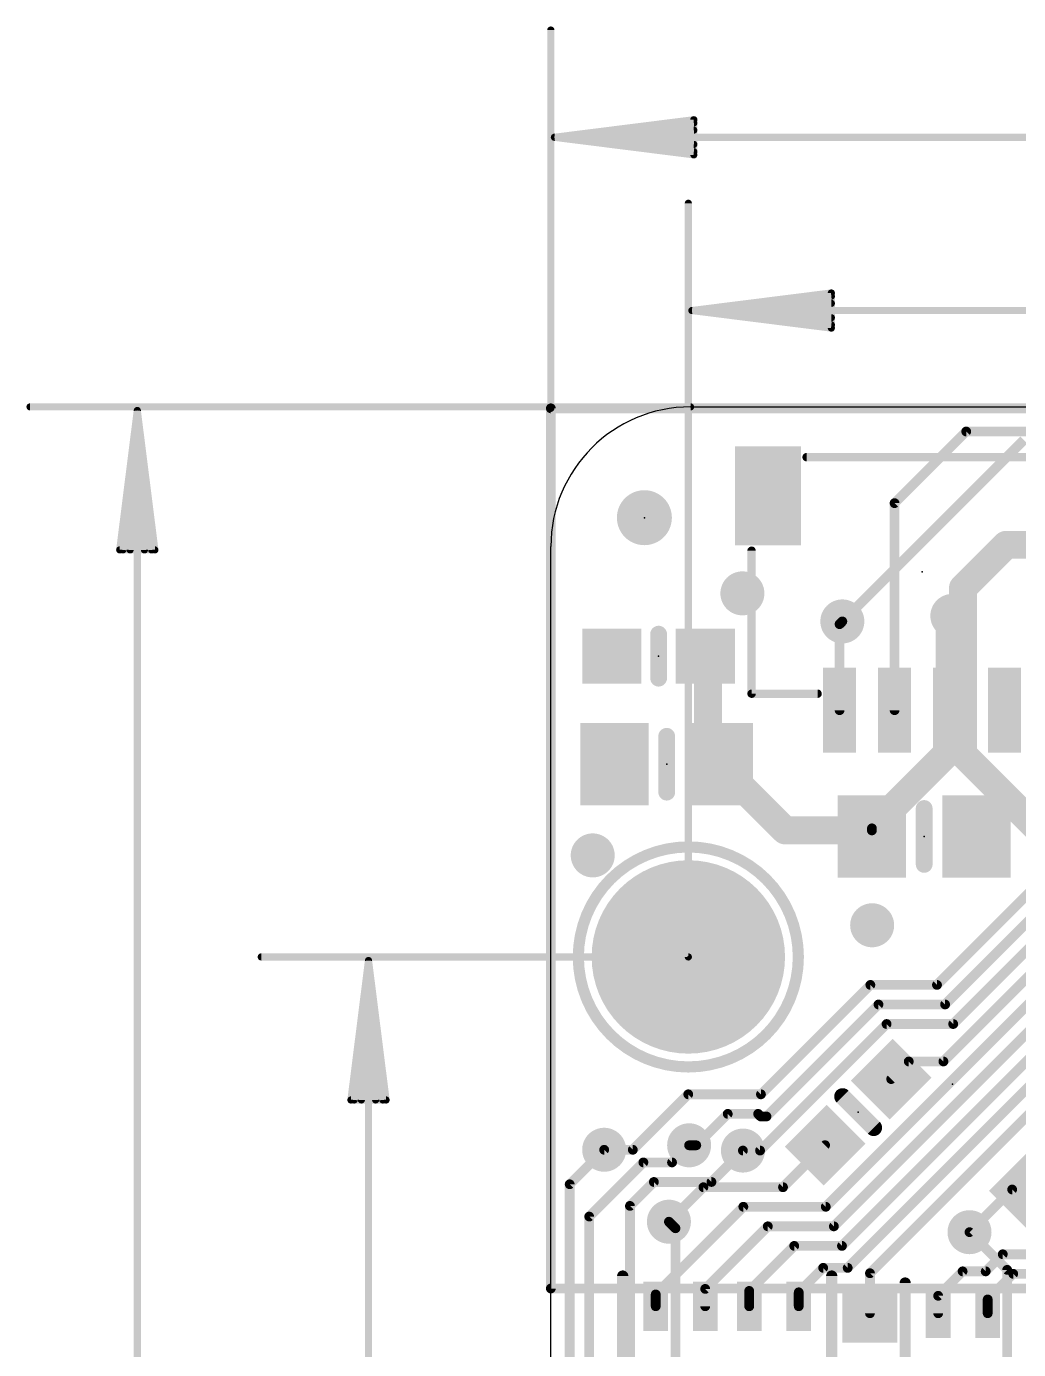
# Model space of a CAD drawing. Extents: x -9.9 to 44.1, y -5.1 to 53.3.
# Drawn here: x -9.53 to 8.5, y 28.86 to 52.92 of the extents above; entities that cross this region are included whole.
import ezdxf

# ---------------------------------------------------------------- set-up
doc = ezdxf.new("R2010")
doc.units = 0
for name, color, linetype in [('1', 12, 'CONTINUOUS'), ('16', 132, 'CONTINUOUS'), ('17', 110, 'CONTINUOUS'), ('18', 110, 'CONTINUOUS'), ('20', 53, 'CONTINUOUS'), ('21', 40, 'CONTINUOUS'), ('23', 40, 'CONTINUOUS'), ('24', 53, 'CONTINUOUS'), ('31', 253, 'CONTINUOUS'), ('47', 253, 'CONTINUOUS')]:
    doc.layers.add(name, color=color, linetype=linetype)

# ---------------------------------------------------------------- blocks, each defined once
blk = doc.blocks.new('RECT')
blk.add_solid([(-0.5, -0.5), (0.5, -0.5), (-0.5, 0.5), (0.5, 0.5)])
blk = doc.blocks.new('PIE')
at = {"const_width": 0.5}
blk.add_lwpolyline([(0, -0.25, 1), (0, 0.25, 1), (0, -0.25)], format="xyb", dxfattribs=at)
blk = doc.blocks.new('ROUNDP')
at = {"const_width": 0.5}
blk.add_lwpolyline([(0, -0.25, 1), (0, 0.25, 1), (0, -0.25)], format="xyb", dxfattribs=at)
blk = doc.blocks.new('ROUNDV')
at = {"const_width": 0.5}
blk.add_lwpolyline([(0, -0.25, 1), (0, 0.25, 1), (0, -0.25)], format="xyb", dxfattribs=at)

msp = doc.modelspace()

# ---------------------------------------------------------------- linework, layer by layer
at = {"layer": '1'}
for points, const_width in [([(0.0445, 45.974, 1), (-0.0445, 45.974)], 0.0889), ([(0, 46.0185, 1), (0, 45.9296)], 0.0889), ([(7.5527, 45.5971, 1), (7.5527, 45.5083)], 0.0889), ([(7.5841, 45.5213, 1), (7.5213, 45.5841)], 0.0889), ([(6.2945, 44.25, 1), (6.2055, 44.25)], 0.0889), ([(6.2186, 44.2814, 1), (6.2814, 44.2186)], 0.0889), ([(7.377, 42.15, 1), (7.123, 42.15)], 0.254), ([(7.1602, 42.2398, 1), (7.3398, 42.0602)], 0.254), ([(7.3898, 42.1102, 1), (7.2102, 42.2898)], 0.254), ([(5.2945, 42.05, 1), (5.2055, 42.05)], 0.0889), ([(5.2186, 42.0814, 1), (5.2814, 42.0186)], 0.0889), ([(5.3314, 42.0686, 1), (5.2686, 42.1314)], 0.0889), ([(2.8998, 41.5583, 1), (2.7202, 41.3787)], 0.254), ([(2.984, 41.4215, 1), (2.73, 41.4215)], 0.254), ([(2.7672, 41.3317, 1), (2.9468, 41.5113)], 0.254), ([(7.377, 40.486, 1), (7.123, 40.486)], 0.254), ([(5.2055, 40.486, 1), (5.2945, 40.486)], 0.0889), ([(6.2055, 40.486, 1), (6.2945, 40.486)], 0.0889), ([(7.123, 40.486, 1), (7.377, 40.486)], 0.254), ([(2.9468, 39.7938, 1), (2.7672, 39.6142)], 0.254), ([(7.3398, 39.6602, 1), (7.1602, 39.8398)], 0.254), ([(2.73, 39.704, 1), (2.984, 39.704)], 0.254), ([(3.1468, 39.5938, 1), (2.9672, 39.4142)], 0.254), ([(2.9672, 39.4142, 1), (3.1468, 39.5938)], 0.254), ([(7.123, 39.75, 1), (7.377, 39.75)], 0.254), ([(4.261, 38.427, 1), (4.261, 38.173)], 0.254), ([(4.1712, 38.2102, 1), (4.3508, 38.3898)], 0.254), ([(5.7482, 38.4278, 1), (5.9278, 38.2482)], 0.254), ([(5.965, 38.3, 1), (5.711, 38.3)], 0.254), ([(5.838, 38.173, 1), (5.838, 38.427)], 0.254), ([(5.711, 38.191, 1), (5.965, 38.191)], 0.254), ([(5.8825, 38.338, 1), (5.7935, 38.338)], 0.0889), ([(5.7935, 38.3, 1), (5.8825, 38.3)], 0.0889), ([(5.8095, 35.536, 1), (5.8095, 35.4471)], 0.0889), ([(5.8409, 35.4601, 1), (5.7781, 35.523)], 0.0889), ([(6.9894, 35.523, 1), (7.0523, 35.4601)], 0.0889), ([(7.0209, 35.4471, 1), (7.0209, 35.536)], 0.0889), ([(5.9568, 35.1804, 1), (5.9568, 35.0915)], 0.0889), ([(5.9882, 35.1045, 1), (5.9254, 35.1674)], 0.0889), ([(7.1367, 35.1674, 1), (7.1996, 35.1045)], 0.0889), ([(7.1682, 35.0915, 1), (7.1682, 35.1804)], 0.0889), ([(6.1041, 34.8248, 1), (6.1041, 34.7359)], 0.0889), ([(6.1355, 34.7489, 1), (6.0727, 34.8118)], 0.0889), ([(7.284, 34.8118, 1), (7.3469, 34.7489)], 0.0889), ([(7.3155, 34.7359, 1), (7.3155, 34.8248)], 0.0889), ([(6.5075, 34.1439, 1), (6.5075, 34.0551)], 0.0889), ([(6.5389, 34.0681, 1), (6.4761, 34.1309)], 0.0889), ([(7.1061, 34.1309, 1), (7.1689, 34.0681)], 0.0889), ([(7.1375, 34.0551, 1), (7.1375, 34.1439)], 0.0889), ([(6.1566, 33.8115, 1), (6.2195, 33.7486)], 0.0889), ([(2.4988, 33.547, 1), (2.4988, 33.4582)], 0.0889), ([(2.5302, 33.4712, 1), (2.4673, 33.534)], 0.0889), ([(3.7891, 33.534, 1), (3.852, 33.4712)], 0.0889), ([(3.8205, 33.4582, 1), (3.8205, 33.547)], 0.0889), ([(3.2163, 33.1914, 1), (3.2163, 33.1026)], 0.0889), ([(3.2477, 33.1156, 1), (3.1849, 33.1784)], 0.0889), ([(3.8001, 33.1784, 1), (3.7373, 33.1156)], 0.0889), ([(3.7687, 33.1026, 1), (3.7687, 33.1914)], 0.0889), ([(3.8158, 33.1443, 1), (3.8158, 33.0554)], 0.0889), ([(3.7844, 33.0684, 1), (3.8473, 33.1313)], 0.0889), ([(3.8892, 33.1313, 1), (3.9521, 33.0684)], 0.0889), ([(3.9207, 33.0554, 1), (3.9207, 33.1443)], 0.0889), ([(0.97, 32.539, 1), (0.97, 32.4501)], 0.0889), ([(1.4593, 32.5259, 1), (1.5221, 32.4631)], 0.0889), ([(1.4907, 32.4501, 1), (1.4907, 32.539)], 0.0889), ([(2.5146, 32.6199, 1), (2.5146, 32.5311)], 0.0889), ([(2.6134, 32.6069, 1), (2.6762, 32.5441)], 0.0889), ([(2.6448, 32.5311, 1), (2.6448, 32.6199)], 0.0889), ([(3.4925, 32.5247, 1), (3.4925, 32.4358)], 0.0889), ([(3.7725, 32.5117, 1), (3.8354, 32.4488)], 0.0889), ([(3.804, 32.4358, 1), (3.804, 32.5247)], 0.0889), ([(5.0174, 32.5465, 1), (4.9545, 32.6094)], 0.0889), ([(2.774, 31.858, 1), (2.774, 31.7691)], 0.0889), ([(2.8054, 31.7821, 1), (2.7426, 31.8449)], 0.0889), ([(4.1901, 31.8449, 1), (4.2529, 31.7821)], 0.0889), ([(4.2215, 31.7691, 1), (4.2215, 31.858)], 0.0889), ([(8.3879, 31.8165, 1), (8.3879, 31.7276)], 0.0889), ([(8.4193, 31.7406, 1), (8.3565, 31.8034)], 0.0889), ([(3.5002, 31.5024, 1), (3.5002, 31.4135)], 0.0889), ([(3.5317, 31.4265, 1), (3.4688, 31.4893)], 0.0889), ([(4.9674, 31.4893, 1), (5.0302, 31.4265)], 0.0889), ([(4.9988, 31.4135, 1), (4.9988, 31.5024)], 0.0889), ([(2.1156, 31.2179, 1), (2.1784, 31.1551)], 0.0889), ([(3.9446, 31.1468, 1), (3.9446, 31.0579)], 0.0889), ([(3.9761, 31.0709, 1), (3.9132, 31.1337)], 0.0889), ([(5.1147, 31.1337, 1), (5.1775, 31.0709)], 0.0889), ([(5.1461, 31.0579, 1), (5.1461, 31.1468)], 0.0889), ([(7.5805, 31.0275, 1), (7.6434, 30.9646)], 0.0889), ([(4.4255, 30.7912, 1), (4.4255, 30.7022)], 0.0889), ([(4.457, 30.7153, 1), (4.3941, 30.7781)], 0.0889), ([(5.262, 30.7781, 1), (5.3248, 30.7153)], 0.0889), ([(5.2934, 30.7022, 1), (5.2934, 30.7912)], 0.0889), ([(8.2166, 30.6388, 1), (8.2166, 30.5498)], 0.0889), ([(8.2481, 30.5629, 1), (8.1852, 30.6257)], 0.0889), ([(4.9515, 30.392, 1), (4.9515, 30.303)], 0.0889), ([(4.9829, 30.3161, 1), (4.9201, 30.3789)], 0.0889), ([(5.3657, 30.3789, 1), (5.4285, 30.3161)], 0.0889), ([(5.3971, 30.303, 1), (5.3971, 30.392)], 0.0889), ([(5.847, 30.25, 1), (5.758, 30.25)], 0.0889), ([(5.7711, 30.2814, 1), (5.8339, 30.2186)], 0.0889), ([(7.487, 30.3285, 1), (7.487, 30.2396)], 0.0889), ([(7.5184, 30.2526, 1), (7.4556, 30.3154)], 0.0889), ([(7.8749, 30.3154, 1), (7.9378, 30.2526)], 0.0889), ([(7.9063, 30.2396, 1), (7.9063, 30.3285)], 0.0889), ([(8.407, 30.2832, 1), (8.407, 30.1943)], 0.0889), ([(8.4385, 30.2073, 1), (8.3756, 30.2701)], 0.0889), ([(-0.0445, 29.972, 1), (0.0445, 29.972)], 0.0889), ([(0, 30.0165, 1), (0, 29.9276)], 0.0889), ([(1.9515, 29.8647, 1), (1.8625, 29.8647)], 0.0889), ([(1.8756, 29.8961, 1), (1.9384, 29.8332)], 0.0889), ([(2.7756, 29.9961, 1), (2.8384, 29.9332)], 0.0889), ([(2.8514, 29.9647, 1), (2.7626, 29.9647)], 0.0889), ([(3.5756, 29.9596, 1), (3.6384, 29.8967)], 0.0889), ([(3.6515, 29.9282, 1), (3.5626, 29.9282)], 0.0889), ([(4.5515, 29.903, 1), (4.4626, 29.903)], 0.0889), ([(4.4756, 29.9344, 1), (4.5384, 29.8716)], 0.0889), ([(7.0111, 29.8709, 1), (7.0739, 29.8081)], 0.0889), ([(7.087, 29.8395, 1), (6.9981, 29.8395)], 0.0889), ([(7.9111, 29.8056, 1), (7.9739, 29.7427)], 0.0889), ([(7.987, 29.7742, 1), (7.8981, 29.7742)], 0.0889), ([(1.8625, 29.649, 1), (1.9515, 29.649)], 0.0889), ([(2.7626, 29.649, 1), (2.8514, 29.649)], 0.0889), ([(3.5626, 29.649, 1), (3.6515, 29.649)], 0.0889), ([(4.4626, 29.649, 1), (4.5515, 29.649)], 0.0889), ([(5.758, 29.522, 1), (5.847, 29.522)], 0.0889), ([(6.9981, 29.522, 1), (7.087, 29.522)], 0.0889), ([(7.8981, 29.522, 1), (7.987, 29.522)], 0.0889)]:
    msp.add_lwpolyline(points, format="xyb", dxfattribs=dict(at, const_width=const_width))
for points, const_width in [([(0, 45.974), (38.989, 45.974)], 0.1778), ([(0, 29.972), (0, 45.974)], 0.1778), ([(7.5527, 45.5527), (6.25, 44.25)], 0.1778), ([(21.45, 45.5527), (7.5527, 45.5527)], 0.1778), ([(6.25, 44.25), (6.25, 40.486)], 0.1778), ([(7.25, 42.15), (7.3, 42.2)], 0.508), ([(7.25, 40.486), (7.25, 42.15)], 0.508), ([(5.25, 42.05), (5.3, 42.1)], 0.1778), ([(5.25, 40.486), (5.25, 42.05)], 0.1778), ([(2.81, 41.4685), (2.857, 41.4215)], 0.508), ([(2.857, 41.4215), (2.857, 39.704)], 0.508), ([(7.25, 40.486), (7.25, 39.75)], 0.508), ([(2.857, 39.704), (3.057, 39.504)], 0.508), ([(7.25, 39.75), (5.838, 38.338)], 0.508), ([(3.057, 39.504), (4.261, 38.3)], 0.508), ([(7.0209, 35.4916), (10.7597, 39.2304)], 0.1778), ([(10.907, 38.8748), (7.1682, 35.136)], 0.1778), ([(4.261, 38.3), (5.838, 38.3)], 0.508), ([(5.838, 38.3), (5.838, 38.191)], 0.508), ([(7.3155, 34.7804), (11.0543, 38.5192)], 0.1778), ([(5.838, 38.338), (5.838, 38.3)], 0.1778), ([(7.1375, 34.0995), (8.7904, 35.7524)], 0.1778), ([(3.8205, 33.5026), (5.8095, 35.4916)], 0.1778), ([(8.9377, 35.3968), (4.9988, 31.4579)], 0.1778), ([(5.8095, 35.4916), (7.0209, 35.4916)], 0.1778), ([(5.9568, 35.136), (3.9207, 33.0998)], 0.1778), ([(5.1461, 31.1023), (9.085, 35.0412)], 0.1778), ([(7.1682, 35.136), (5.9568, 35.136)], 0.1778), ([(3.804, 32.4802), (6.1041, 34.7804)], 0.1778), ([(9.2323, 34.6856), (5.2934, 30.7467)], 0.1778), ([(6.1041, 34.7804), (7.3155, 34.7804)], 0.1778), ([(9.3796, 34.33), (5.3971, 30.3475)], 0.1778), ([(6.188, 33.78), (6.5075, 34.0995)], 0.1778), ([(6.5075, 34.0995), (7.1375, 34.0995)], 0.1778), ([(9.5269, 33.9744), (5.8025, 30.25)], 0.1778), ([(1.4907, 32.4945), (2.4988, 33.5026)], 0.1778), ([(2.4988, 33.5026), (3.8205, 33.5026)], 0.1778), ([(3.2163, 33.147), (2.6448, 32.5755)], 0.1778), ([(3.7687, 33.147), (3.2163, 33.147)], 0.1778), ([(3.8158, 33.0998), (3.7687, 33.147)], 0.1778), ([(3.9207, 33.0998), (3.8158, 33.0998)], 0.1778), ([(0.97, 32.4945), (1.4907, 32.4945)], 0.1778), ([(2.6448, 32.5755), (2.5146, 32.5755)], 0.1778), ([(3.4925, 32.4802), (3.804, 32.4802)], 0.1778), ([(4.986, 32.578), (4.2215, 31.8135)], 0.1778), ([(2.774, 31.8135), (2.147, 31.1865)], 0.1778), ([(4.2215, 31.8135), (2.774, 31.8135)], 0.1778), ([(8.3879, 31.772), (7.612, 30.9961)], 0.1778), ([(8.7004, 31.772), (8.3879, 31.772)], 0.1778), ([(3.5002, 31.4579), (1.907, 29.8647)], 0.1778), ([(4.9988, 31.4579), (3.5002, 31.4579)], 0.1778), ([(3.9446, 31.1023), (2.807, 29.9647)], 0.1778), ([(3.9446, 31.1023), (5.1461, 31.1023)], 0.1778), ([(4.4255, 30.7467), (3.607, 29.9282)], 0.1778), ([(5.2934, 30.7467), (4.4255, 30.7467)], 0.1778), ([(8.2166, 30.5943), (7.9063, 30.284)], 0.1778), ([(8.6568, 30.5943), (8.2166, 30.5943)], 0.1778), ([(4.9515, 30.3475), (4.507, 29.903)], 0.1778), ([(5.3971, 30.3475), (4.9515, 30.3475)], 0.1778), ([(5.8025, 30.25), (5.8025, 29.522)], 0.1778), ([(7.487, 30.284), (7.0425, 29.8395)], 0.1778), ([(7.9063, 30.284), (7.487, 30.284)], 0.1778), ([(8.407, 30.2387), (7.9425, 29.7742)], 0.1778), ([(8.8041, 30.2387), (8.407, 30.2387)], 0.1778), ([(38.989, 29.972), (0, 29.972)], 0.1778), ([(1.907, 29.8647), (1.907, 29.649)], 0.1778), ([(2.807, 29.649), (2.807, 29.9647)], 0.1778), ([(3.607, 29.9282), (3.607, 29.649)], 0.1778), ([(4.507, 29.649), (4.507, 29.903)], 0.1778), ([(7.0425, 29.522), (7.0425, 29.8395)], 0.1778), ([(7.9425, 29.7742), (7.9425, 29.522)], 0.1778)]:
    msp.add_lwpolyline(points, dxfattribs=dict(at, const_width=const_width))
at = {"layer": '16'}
for points, const_width in [([(0.0445, 45.974, 1), (-0.0445, 45.974)], 0.0889), ([(0, 46.0185, 1), (0, 45.9296)], 0.0889), ([(8.2767, 43.619, 1), (8.2773, 43.365)], 0.254), ([(8.3668, 43.4022, 1), (8.1872, 43.5818)], 0.254), ([(7.62, 42.708, 1), (7.366, 42.708)], 0.254), ([(7.4032, 42.7978, 1), (7.5828, 42.6182)], 0.254), ([(7.3, 42.327, 1), (7.3, 42.073)], 0.254), ([(7.62, 42.2, 1), (7.366, 42.2)], 0.254), ([(7.493, 42.073, 1), (7.493, 42.327)], 0.254), ([(5.2686, 42.1314, 1), (5.3314, 42.0686)], 0.0889), ([(7.366, 42.2, 1), (7.62, 42.2)], 0.254), ([(7.5828, 39.7773, 1), (7.4032, 39.5977)], 0.254), ([(7.366, 39.6875, 1), (7.62, 39.6875)], 0.254), ([(1.0014, 32.4631, 1), (0.9386, 32.5259)], 0.0889), ([(2.546, 32.5441, 1), (2.4832, 32.6069)], 0.0889), ([(3.5239, 32.4488, 1), (3.4611, 32.5117)], 0.0889), ([(1.6828, 32.3088, 1), (1.6828, 32.2199)], 0.0889), ([(1.7142, 32.2329, 1), (1.6513, 32.2958)], 0.0889), ([(2.172, 32.2958, 1), (2.2349, 32.2329)], 0.0889), ([(2.2035, 32.2199, 1), (2.2035, 32.3088)], 0.0889), ([(1.8733, 31.9532, 1), (1.8733, 31.8643)], 0.0889), ([(1.9047, 31.8773, 1), (1.8418, 31.9402)], 0.0889), ([(2.921, 31.8643, 1), (2.921, 31.9532)], 0.0889), ([(0.3874, 31.8674, 1), (0.2985, 31.8674)], 0.0889), ([(0.3115, 31.8989, 1), (0.3743, 31.836)], 0.0889), ([(2.8896, 31.9402, 1), (2.9524, 31.8773)], 0.0889), ([(1.4829, 31.474, 1), (1.394, 31.474)], 0.0889), ([(1.407, 31.5054, 1), (1.4699, 31.4425)], 0.0889), ([(0.6671, 31.3115, 1), (0.7299, 31.2487)], 0.0889), ([(0.7429, 31.2801, 1), (0.6541, 31.2801)], 0.0889), ([(2.1784, 31.2179, 1), (2.1156, 31.1551)], 0.0889), ([(2.3112, 31.0668, 1), (2.2223, 31.0668)], 0.0889), ([(2.2353, 31.0354, 1), (2.2981, 31.0982)], 0.0889), ([(7.6434, 31.0275, 1), (7.5805, 30.9646)], 0.0889), ([(8.3415, 30.311, 1), (8.2526, 30.311)], 0.0889), ([(8.2656, 30.2795, 1), (8.3285, 30.3424)], 0.0889), ([(-0.0445, 29.972, 1), (0.0445, 29.972)], 0.0889), ([(0, 30.0165, 1), (0, 29.9276)], 0.0889)]:
    msp.add_lwpolyline(points, format="xyb", dxfattribs=dict(at, const_width=const_width))
for points, const_width in [([(0, 45.974), (38.989, 45.974)], 0.1778), ([(0, 29.972), (0, 45.974)], 0.1778), ([(5.3, 42.1), (8.6, 45.4)], 0.1778), ([(7.493, 42.708), (8.277, 43.492)], 0.508), ([(8.277, 43.492), (11.88, 43.5)], 0.508), ([(7.493, 42.2), (7.493, 42.708)], 0.508), ([(7.3, 42.2), (7.493, 42.2)], 0.508), ([(7.493, 39.6875), (7.493, 42.2)], 0.508), ([(9.3263, 37.8542), (7.493, 39.6875)], 0.508), ([(0.3429, 31.8674), (0.97, 32.4945)], 0.1778), ([(2.5146, 32.5755), (2.2035, 32.2644)], 0.1778), ([(2.921, 31.9088), (3.4925, 32.4802)], 0.1778), ([(1.6828, 32.2644), (0.6985, 31.2801)], 0.1778), ([(2.2035, 32.2644), (1.6828, 32.2644)], 0.1778), ([(1.4385, 31.474), (1.8733, 31.9088)], 0.1778), ([(2.921, 31.9088), (1.8733, 31.9088)], 0.1778), ([(0.3429, 2.1217), (0.3429, 31.8674)], 0.1778), ([(1.4385, 25.6398), (1.4385, 31.474)], 0.1778), ([(0.6985, 31.2801), (0.6985, 4.9817)], 0.1778), ([(2.147, 31.1865), (2.2667, 31.0668)], 0.1778), ([(2.2667, 31.0668), (2.2667, 25.8008)], 0.1778), ([(7.612, 30.9961), (8.2971, 30.311)], 0.1778), ([(8.2971, 30.311), (8.2971, 25.654)], 0.1778), ([(38.989, 29.972), (0, 29.972)], 0.1778)]:
    msp.add_lwpolyline(points, dxfattribs=dict(at, const_width=const_width))
at = {"layer": '20'}
for p, q in [((2.54, 46), (36.46, 46)), ((0, -2.54), (0, 43.46))]:
    msp.add_line(p, q, dxfattribs=at)
msp.add_arc((2.54, 43.46), 2.54, 90, 180, dxfattribs=at)
at = {"layer": '21'}
for points, const_width in [([(8.85, 45.086), (4.65, 45.086)], 0.1524), ([(3.65, 40.786), (3.65, 43.386)], 0.1524), ([(1.96, 41.0685), (1.96, 41.8685)], 0.3048), ([(4.85, 40.786), (3.65, 40.786)], 0.1524), ([(2.107, 38.996), (2.107, 40.012)], 0.3048), ([(6.788, 38.699), (6.788, 37.683)], 0.3048), ([(5.8698, 32.8962), (5.3042, 33.4618)], 0.3048), ([(1.307, 27.399), (1.307, 30.199)], 0.2032), ([(5.107, 30.199), (5.107, 27.399)], 0.2032), ([(6.4425, 27.272), (6.4425, 30.072)], 0.2032)]:
    msp.add_lwpolyline(points, dxfattribs=dict(at, const_width=const_width))
for points, const_width in [([(4.65, 45.1241, 1), (4.65, 45.0479)], 0.0762), ([(3.6881, 43.386, 1), (3.6119, 43.386)], 0.0762), ([(2.0362, 41.8685, 1), (1.8838, 41.8685)], 0.1524), ([(1.8838, 41.0685, 1), (2.0362, 41.0685)], 0.1524), ([(3.65, 40.8241, 1), (3.65, 40.7479)], 0.0762), ([(3.6119, 40.786, 1), (3.6881, 40.786)], 0.0762), ([(4.85, 40.7479, 1), (4.85, 40.8241)], 0.0762), ([(2.1832, 40.012, 1), (2.0308, 40.012)], 0.1524), ([(2.0308, 38.996, 1), (2.1832, 38.996)], 0.1524), ([(6.8642, 38.699, 1), (6.7118, 38.699)], 0.1524), ([(2.5, 34, 1), (2.5, 38, 1), (2.5, 34)], 0.2032), ([(6.7118, 37.683, 1), (6.8642, 37.683)], 0.1524), ([(5.358, 33.5157, 1), (5.2503, 33.408)], 0.1524), ([(5.816, 32.8423, 1), (5.9237, 32.95)], 0.1524), ([(1.3578, 30.199, 1), (1.2562, 30.199)], 0.1016), ([(5.1578, 30.199, 1), (5.0562, 30.199)], 0.1016), ([(6.4933, 30.072, 1), (6.3917, 30.072)], 0.1016)]:
    msp.add_lwpolyline(points, format="xyb", dxfattribs=dict(at, const_width=const_width))
at = {"layer": '23'}
for p in [(1.701, 43.986), (6.75, 43), (1.96, 41.4685), (2.107, 39.504), (6.788, 38.191), (2.5, 36), (5.587, 33.179)]:
    msp.add_point(p, dxfattribs=at)
at = {"layer": '24'}
msp.add_point((7.3045, 33.686), dxfattribs=at)
at = {"layer": '47', "const_width": 0.13}
for points in [[(0, 45.974), (0, 52.8516)], [(0.065, 50.9016), (2.6, 51.2208)], [(2.6, 51.2208), (2.6, 50.5824)], [(0.065, 50.9016), (2.6, 51.1616)], [(0.065, 50.9016), (2.6, 51.0316)], [(0.065, 50.9016), (38.924, 50.9016)], [(2.6, 50.5824), (0.065, 50.9016)], [(2.6, 50.7716), (0.065, 50.9016)], [(2.6, 50.6416), (0.065, 50.9016)], [(2.5, 36), (2.5, 49.702)], [(2.565, 47.752), (5.1, 48.0712)], [(5.1, 48.0712), (5.1, 47.4328)], [(2.565, 47.752), (5.1, 48.012)], [(2.565, 47.752), (5.1, 47.882)], [(2.565, 47.752), (36.435, 47.752)], [(5.1, 47.4328), (2.565, 47.752)], [(5.1, 47.622), (2.565, 47.752)], [(5.1, 47.492), (2.565, 47.752)], [(2.54, 46), (-9.4684, 46)], [(-7.5184, 45.935), (-7.8376, 43.4)], [(-7.5184, 45.935), (-7.7784, 43.4)], [(-7.5184, 45.935), (-7.6484, 43.4)], [(-7.5184, -5.015), (-7.5184, 45.935)], [(-7.1992, 43.4), (-7.5184, 45.935)], [(-7.3884, 43.4), (-7.5184, 45.935)], [(-7.2584, 43.4), (-7.5184, 45.935)], [(-7.8376, 43.4), (-7.1992, 43.4)], [(2.5, 36), (-5.2647, 36)], [(-3.3147, 35.935), (-3.6339, 33.4)], [(-3.3147, 35.935), (-3.5747, 33.4)], [(-3.3147, 35.935), (-3.4447, 33.4)], [(-3.3147, 35.935), (-3.3147, -2.435)], [(-2.9955, 33.4), (-3.3147, 35.935)], [(-3.1847, 33.4), (-3.3147, 35.935)], [(-3.0547, 33.4), (-3.3147, 35.935)], [(-3.6339, 33.4), (-2.9955, 33.4)]]:
    msp.add_lwpolyline(points, dxfattribs=at)
at = {"layer": '47', "const_width": 0.065}
for points in [[(0.0325, 52.8516, 1), (-0.0325, 52.8516)], [(2.6325, 51.2208, 1), (2.5675, 51.2208)], [(2.6041, 51.1886, 1), (2.5959, 51.2531)], [(2.6033, 51.1293, 1), (2.5967, 51.1939)], [(2.6017, 50.9991, 1), (2.5983, 51.0641)], [(0.065, 50.9341, 1), (0.065, 50.8691)], [(0.0691, 50.9338, 1), (0.0609, 50.8694)], [(0.0633, 50.9341, 1), (0.0667, 50.8691)], [(0.0667, 50.9341, 1), (0.0633, 50.8691)], [(0.0683, 50.9339, 1), (0.0617, 50.8693)], [(0.0617, 50.9339, 1), (0.0683, 50.8693)], [(0.0609, 50.9338, 1), (0.0691, 50.8694)], [(2.5983, 50.7391, 1), (2.6017, 50.8041)], [(2.5675, 50.5824, 1), (2.6325, 50.5824)], [(2.5959, 50.5501, 1), (2.6041, 50.6146)], [(2.5967, 50.6093, 1), (2.6033, 50.6739)], [(2.5325, 49.702, 1), (2.4675, 49.702)], [(5.1325, 48.0712, 1), (5.0675, 48.0712)], [(5.1041, 48.039, 1), (5.0959, 48.1035)], [(5.1033, 47.9797, 1), (5.0967, 48.0443)], [(5.1017, 47.8495, 1), (5.0983, 47.9145)], [(2.565, 47.7845, 1), (2.565, 47.7195)], [(2.5691, 47.7842, 1), (2.5609, 47.7198)], [(2.5633, 47.7845, 1), (2.5667, 47.7195)], [(2.5667, 47.7845, 1), (2.5633, 47.7195)], [(2.5683, 47.7843, 1), (2.5617, 47.7197)], [(2.5617, 47.7843, 1), (2.5683, 47.7197)], [(2.5609, 47.7842, 1), (2.5691, 47.7198)], [(5.0983, 47.5895, 1), (5.1017, 47.6545)], [(5.0675, 47.4328, 1), (5.1325, 47.4328)], [(5.0959, 47.4005, 1), (5.1041, 47.465)], [(5.0967, 47.4597, 1), (5.1033, 47.5243)], [(-9.4684, 46.0325, 1), (-9.4684, 45.9675)], [(-7.4859, 45.935, 1), (-7.5509, 45.935)], [(-7.4862, 45.9391, 1), (-7.5506, 45.9309)], [(-7.4859, 45.9333, 1), (-7.5509, 45.9367)], [(-7.4859, 45.9367, 1), (-7.5509, 45.9333)], [(-7.4861, 45.9383, 1), (-7.5507, 45.9317)], [(-7.4861, 45.9317, 1), (-7.5507, 45.9383)], [(-7.4862, 45.9309, 1), (-7.5506, 45.9391)], [(-0.0325, 45.974, 1), (0.0325, 45.974)], [(2.54, 45.9675, 1), (2.54, 46.0325)], [(-7.8699, 43.4041, 1), (-7.8054, 43.3959)], [(-7.8376, 43.4325, 1), (-7.8376, 43.3675)], [(-7.8107, 43.4033, 1), (-7.7461, 43.3967)], [(-7.6809, 43.4017, 1), (-7.6159, 43.3983)], [(-7.4209, 43.3983, 1), (-7.3559, 43.4017)], [(-7.2907, 43.3967, 1), (-7.2261, 43.4033)], [(-7.2314, 43.3959, 1), (-7.1669, 43.4041)], [(-7.1992, 43.3675, 1), (-7.1992, 43.4325)], [(-5.2647, 36.0325, 1), (-5.2647, 35.9675)], [(-3.2822, 35.935, 1), (-3.3472, 35.935)], [(-3.2825, 35.9391, 1), (-3.3469, 35.9309)], [(-3.2822, 35.9333, 1), (-3.3472, 35.9367)], [(-3.2822, 35.9367, 1), (-3.3472, 35.9333)], [(-3.2824, 35.9383, 1), (-3.347, 35.9317)], [(-3.2824, 35.9317, 1), (-3.347, 35.9383)], [(-3.2825, 35.9309, 1), (-3.3469, 35.9391)], [(2.4675, 36, 1), (2.5325, 36)], [(2.5, 35.9675, 1), (2.5, 36.0325)], [(-3.6662, 33.4041, 1), (-3.6017, 33.3959)], [(-3.6339, 33.4325, 1), (-3.6339, 33.3675)], [(-3.607, 33.4033, 1), (-3.5424, 33.3967)], [(-3.087, 33.3967, 1), (-3.0224, 33.4033)], [(-3.0277, 33.3959, 1), (-2.9632, 33.4041)], [(-2.9955, 33.3675, 1), (-2.9955, 33.4325)], [(-3.4772, 33.4017, 1), (-3.4122, 33.3983)], [(-3.2172, 33.3983, 1), (-3.1522, 33.4017)]]:
    msp.add_lwpolyline(points, format="xyb", dxfattribs=at)

# ---------------------------------------------------------------- block references
at = {"layer": '1'}
for p, xscale, yscale, rotation in [((3.95, 44.386), 1.8, 1.2, 270), ((5.25, 40.486), 1.55, 0.6, 270), ((6.25, 40.486), 1.55, 0.6, 270), ((7.25, 40.486), 1.55, 0.6, 270), ((8.25, 40.486), 1.55, 0.6, 270), ((1.157, 39.504), 1.24, 1.5, 180), ((3.057, 39.504), 1.24, 1.5, 180), ((1.907, 29.649), 0.45, 0.9, 180), ((2.807, 29.649), 0.45, 0.9, 180), ((3.607, 29.649), 0.45, 0.9, 180), ((4.507, 29.649), 0.45, 0.9, 180), ((7.0425, 29.522), 0.45, 0.9, 180), ((7.9425, 29.522), 0.45, 0.9, 180)]:
    msp.add_blockref('RECT', p, dxfattribs=dict(at, xscale=xscale, yscale=yscale, rotation=rotation))
msp.add_blockref('PIE', (1.701, 43.986), dxfattribs=at)
at = {"layer": '1', "xscale": 1.075}
for p, rotation in [((1.11, 41.4685), 180), ((2.81, 41.4685), 180), ((6.188, 33.78), 225), ((4.986, 32.578), 225), ((8.7004, 31.772), 225), ((5.8025, 29.522), 270)]:
    msp.add_blockref('RECT', p, dxfattribs=dict(at, rotation=rotation))
at = {"layer": '1', "xscale": 1.24, "yscale": 1.5}
for p in [(5.838, 38.191), (7.738, 38.191)]:
    msp.add_blockref('RECT', p, dxfattribs=at)
at = {"layer": '17', "xscale": 3.516, "yscale": 3.516, "rotation": 180}
msp.add_blockref('ROUNDP', (2.5, 36), dxfattribs=at)
msp.add_blockref('ROUNDP', (2.5, 36), dxfattribs=at)
at = {"layer": '18', "xscale": 0.8001, "yscale": 0.8001}
for p in [(3.483, 42.61), (3.483, 42.61), (7.3, 42.2), (7.3, 42.2), (5.3, 42.1), (5.3, 42.1), (0.762, 37.846), (0.762, 37.846), (5.842, 36.576), (5.842, 36.576), (2.5146, 32.5755), (2.5146, 32.5755), (0.97, 32.4945), (0.97, 32.4945), (3.4925, 32.4802), (3.4925, 32.4802), (2.147, 31.1865), (2.147, 31.1865), (7.612, 30.9961), (7.612, 30.9961)]:
    msp.add_blockref('ROUNDV', p, dxfattribs=at)
at = {"layer": '31'}
for p, xscale, yscale, rotation in [((3.95, 44.386), 1.8, 1.2, 270), ((5.25, 40.486), 1.55, 0.6, 270), ((6.25, 40.486), 1.55, 0.6, 270), ((7.25, 40.486), 1.55, 0.6, 270), ((8.25, 40.486), 1.55, 0.6, 270), ((1.157, 39.504), 1.24, 1.5, 180), ((3.057, 39.504), 1.24, 1.5, 180), ((1.907, 29.649), 0.45, 0.9, 180), ((2.807, 29.649), 0.45, 0.9, 180), ((3.607, 29.649), 0.45, 0.9, 180), ((4.507, 29.649), 0.45, 0.9, 180), ((7.0425, 29.522), 0.45, 0.9, 180), ((7.9425, 29.522), 0.45, 0.9, 180)]:
    msp.add_blockref('RECT', p, dxfattribs=dict(at, xscale=xscale, yscale=yscale, rotation=rotation))
at = {"layer": '31', "xscale": 1.075}
for p, rotation in [((1.11, 41.4685), 180), ((2.81, 41.4685), 180), ((6.188, 33.78), 225), ((4.986, 32.578), 225), ((8.7004, 31.772), 225), ((5.8025, 29.522), 270)]:
    msp.add_blockref('RECT', p, dxfattribs=dict(at, rotation=rotation))
at = {"layer": '31', "xscale": 1.24, "yscale": 1.5}
for p in [(5.838, 38.191), (7.738, 38.191)]:
    msp.add_blockref('RECT', p, dxfattribs=at)

doc.saveas('drawing.dxf')
